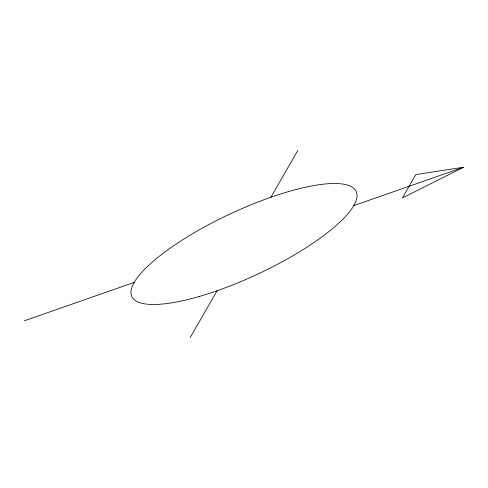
<?xml version="1.0" encoding="UTF-8"?>
<svg xmlns="http://www.w3.org/2000/svg" width="488" height="488" viewBox="0 0 488 488"><rect width="100%" height="100%" fill="white"/><g stroke="black" fill="none" stroke-linecap="round" stroke-linejoin="round"><path stroke-width="0.73" d="M190.204 337.495L217.105 290.75M270.895 197.25L297.796 150.505M463.6 167.213L402.35 197.963L415.794 174.594L463.6 167.213L353.8 205.607M24.4 320.787L134.2 282.393M199.269 296.466A123.867 33.105 -25.1 0 0 356.277 191.692A123.867 33.105 -25.1 0 0 176.455 243.841A123.867 33.105 -25.1 0 0 199.269 296.466"/></g></svg>
